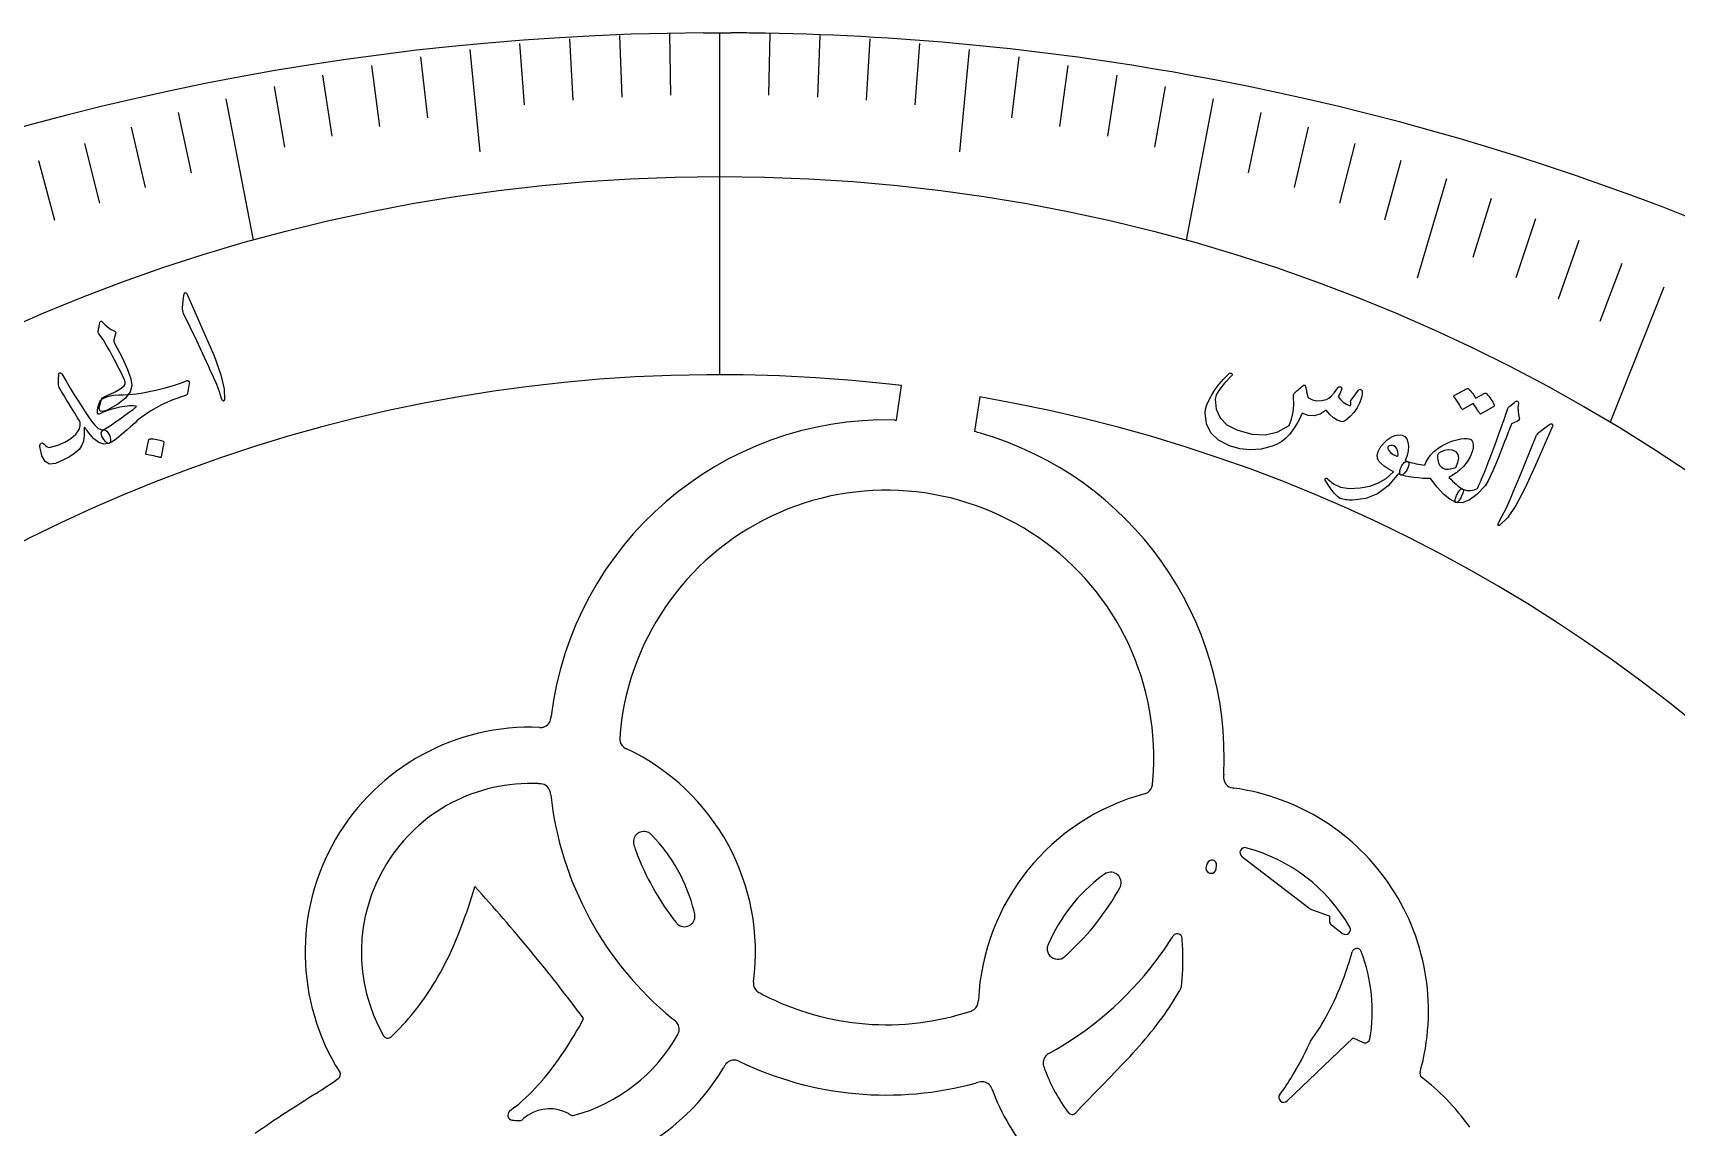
# Model space of a CAD drawing. Header units: millimetres. Extents: x -135 to 135, y -135 to 135.
# Drawn here: x -35.2 to 49.1, y 78.8 to 135 of the extents above; entities that cross this region are included whole.
import ezdxf

# ---------------------------------------------------------------- set-up
doc = ezdxf.new("R2010")
doc.units = ezdxf.units.MM
for name, color, linetype in [('CUT_INNER', 6, 'Continuous'), ('CUT_OUTER', 1, 'Continuous'), ('ENGRAVE', 7, 'Continuous'), ('ENGRAVE_FINE', 8, 'Continuous'), ('TEXT', 5, 'Continuous')]:
    doc.layers.add(name, color=color, linetype=linetype)

msp = doc.modelspace()

# ---------------------------------------------------------------- linework, layer by layer
at = {"layer": 'CUT_INNER'}
for points in [[(8.983, 115.129), (9.082, 115.126), (9.093, 115.238), (9.334, 116.895)], [(13.342, 116.313), (13.101, 114.656), (13.077, 114.534)], [(26.787, 92.732), (30.3, 90.044)], [(25.009, 92.373), (24.953, 92.206)], [(25.105, 91.891), (25.141, 91.878)], [(25.473, 92.085), (25.494, 92.264)], [(-12.887, 90.128), (-12.554, 91.174), (-12.553, 91.18)], [(30.368, 90.008), (31.273, 89.684), (31.279, 89.682)], [(31.279, 89.682), (31.279, 89.676), (31.285, 89.409)], [(23.733, 88.434), (23.723, 88.537)], [(31.383, 89.216), (31.957, 88.777)], [(23.69, 86.048), (23.732, 86.44)], [(23.094, 85.017), (23.578, 85.799), (23.586, 85.814), (23.662, 85.957)], [(29.108, 80.179), (32.491, 83.42), (32.496, 83.424)], [(30.31, 83.249), (30.295, 83.224), (30.283, 83.198), (30.257, 83.131)], [(32.496, 83.424), (32.501, 83.422), (33.004, 83.186)], [(-10.478, 79.87), (-10.768, 79.645)], [(-7.743, 79.527), (-7.656, 79.474)]]:
    msp.add_lwpolyline(points, dxfattribs=at)
for centre, radius, start, end in [((0, 0), 130.668, 187.73465, 65.43371), ((0, 38.577), 78.873, 83.67234, 167.64641), ((2.959, 64.535), 52.747, 83.0586, 83.7595), ((0.001, 38.578), 78.872, 358.67428, 80.26189), ((8.557, 97.808), 17.326, 88.5904, 172.9654), ((9.722, 101.917), 13.056, 73.70977, 75.10665), ((8.557, 97.808), 17.326, 357.18417, 73.82474), ((8.557, 97.808), 13.717, 355.09505, 175.83377), ((-9.187, 99.891), 0.54, 286.03769, 352.60804), ((-10.832, 100.139), 2.203, 351.72841, 354.56749), ((-9.71, 87.812), 11.55, 87.54979, 212.16952), ((-9.191, 99.914), 0.563, 267.44651, 285.77618), ((-4.561, 98.766), 0.563, 176.03814, 194.44465), ((-4.584, 98.763), 0.541, 194.71168, 244.30541), ((-4.335, 99.235), 1.075, 243.26965, 246.09216), ((-9.71, 87.812), 11.55, 352.4831, 64.68319), ((28.057, 96.764), 2.203, 174.97347, 179.94036), ((-9.71, 87.812), 8.663, 87.21424, 209.64776), ((-9.352, 94.35), 2.115, 84.95714, 88.30275), ((-9.209, 95.919), 0.54, 10.39187, 85.38367), ((21.664, 96.466), 0.541, 303.69605, 353.28979), ((15.34, 97.184), 6.905, 353.50926, 355.44657), ((26.394, 96.778), 0.54, 181.24658, 261.91379), ((26.477, 97.229), 0.998, 260.82934, 263.63474), ((24.811, 84.792), 11.551, 344.24924, 82.26121), ((-10.016, 95.793), 1.356, 4.50244, 9.47215), ((8.557, 97.808), 17.326, 186.32481, 230.6216), ((24.81, 84.791), 11.55, 105.10812, 177.18333), ((21.654, 96.487), 0.563, 285.02414, 303.42904), ((-3.886, 93.474), 0.54, 89.63978, 198.6676), ((-3.886, 93.474), 0.54, 61.87963, 89.62796), ((-3.899, 93.454), 0.563, 43.85393, 61.64322), ((-9.709, 87.812), 8.662, 14.08839, 44.14406), ((5.083, 96.54), 10.018, 198.86404, 200.54011), ((8.55, 97.805), 13.709, 200.4049, 218.16422), ((26.939, 92.931), 0.25, 75.58594, 232.58743), ((24.811, 84.792), 8.662, 29.82547, 75.35791), ((20.058, 91.379), 0.54, 349.34597, 124.82496), ((25.189, 92.126), 0.25, 161.36849, 250.3125), ((25.246, 92.293), 0.25, 353.41488, 161.36849), ((25.225, 92.114), 0.25, 250.3125, 267.49623), ((25.225, 92.114), 0.25, 267.49623, 353.41488), ((-79.137, 30.629), 89.999, 36.69445, 42.28259), ((24.811, 84.791), 8.663, 126.58954, 156.78874), ((8.565, 97.801), 13.707, 312.90423, 330.78075), ((21.115, 89.834), 2.412, 124.47851, 127.51622), ((20.036, 91.386), 0.563, 330.72586, 349.09063), ((-35.386, 97.598), 23.706, 336.4639, 341.63329), ((-1.801, 89.664), 0.54, 236.18384, 12.35022), ((-4.873, 88.993), 3.684, 12.32511, 14.57376), ((30.452, 90.243), 0.25, 232.58743, 250.3125), ((31.535, 89.415), 0.25, 181.36028, 232.58743), ((-1.786, 89.683), 0.563, 218.22936, 235.93814), ((8.676, 97.722), 17.18, 322.71902, 328.10619), ((23.474, 88.513), 0.25, 130.89977, 148.00781), ((23.474, 88.513), 0.25, 5.44075, 130.89977), ((32.109, 88.976), 0.25, 232.58743, 29.88281), ((-28.678, 94.686), 16.394, 329.34469, 336.43315), ((17.344, 87.989), 0.54, 175.66288, 267.32955), ((17.366, 87.985), 0.562, 156.91766, 175.4303), ((12.006, 94.051), 8.616, 311.35194, 313.11915), ((9.156, 87.446), 14.61, 356.05409, 3.87966), ((16.464, 92.259), 16.583, 339.34731, 344.50008), ((32.683, 87.757), 0.25, 20.74219, 163.63521), ((24.815, 84.792), 8.659, 350.55706, 20.6526), ((8.56, 97.806), 17.322, 298.71348, 322.7323), ((17.343, 87.99), 0.541, 267.35455, 311.0943), ((-26.317, 93.308), 13.66, 321.14984, 329.26736), ((2.3, 86.227), 0.563, 172.52372, 190.92904), ((2.277, 86.226), 0.541, 191.19605, 240.78979), ((23.441, 86.074), 0.25, 332.15156, 353.94562), ((18.438, 91.415), 14.438, 332.11524, 339.71939), ((5.945, 92.851), 8.113, 241.01376, 242.8103), ((8.557, 97.807), 13.716, 242.56666, 288.45157), ((12.73, 85.311), 0.541, 307.21168, 356.80541), ((11.699, 85.394), 1.575, 355.87573, 358.71689), ((-25.569, 92.685), 12.687, 313.44949, 321.22444), ((-26.231, 94.709), 21.84, 326.65725, 331.85876), ((-5.106, 80.958), 4.369, 49.4633, 52.31645), ((12.719, 85.331), 0.563, 288.53814, 306.94465), ((8.591, 94.697), 17.437, 320.14815, 326.2775), ((21.654, 89.681), 10.784, 323.3859, 332.26799), ((-17.022, 83.651), 0.25, 209.88281, 315.16108), ((-9.709, 87.81), 8.661, 285.04603, 330.87337), ((-2.612, 83.863), 0.54, 349.34166, 50.25854), ((-2.634, 83.87), 0.563, 330.72593, 349.07877), ((-0.496, 102.304), 29.288, 316.45677, 320.1161), ((-20.043, 90.648), 14.438, 319.01653, 326.62068), ((17.15, 82.118), 0.563, 118.38484, 136.8952), ((18.01, 88.532), 13.385, 328.10558, 336.20153), ((33.11, 83.412), 0.25, 244.82191, 350.50781), ((-9.709, 87.811), 11.55, 293.79043, 329.05833), ((21.928, 69.114), 25.199, 149.20779, 149.58338), ((0.746, 81.74), 0.54, 82.83457, 149.40491), ((0.741, 81.717), 0.563, 64.24231, 82.57304), ((8.557, 97.807), 17.325, 244.08472, 285.46609), ((17.135, 82.135), 0.54, 137.16041, 198.61167), ((23.454, 84.287), 7.215, 198.78706, 201.21246), ((-60.4, 159.233), 111.928, 315.49706, 316.45812), ((-38.997, 109.478), 34.213, 302.3347, 304.62154), ((-19.699, 81.529), 0.25, 304.26628, 31.99219), ((-18.181, 89.058), 11.99, 309.97883, 318.92092), ((14.046, 78.289), 2.951, 104.26953, 107.11427), ((13.459, 80.628), 0.54, 38.53769, 105.10804), ((13.439, 80.615), 0.563, 19.94753, 38.27619), ((24.804, 84.788), 8.656, 201.07362, 216.94079), ((19.837, 87.183), 11.123, 323.12359, 329.03343), ((36.168, 81.588), 0.25, 164.18447, 230.98614), ((29.443, 72.685), 10.908, 44.04295, 52.97471), ((148.21, -184.021), 313.907, 122.55302, 122.89531), ((24.806, 84.788), 11.545, 200.16979, 220.77856), ((63.353, 37.572), 61.613, 135.47321, 137.03437), ((28.935, 80.36), 0.25, 143.57736, 313.77413), ((28.476, 71.719), 12.275, 35.43162, 44.15004), ((-0.429, 45.817), 40.194, 122.92375, 125.58785), ((-10.615, 79.447), 0.25, 127.71283, 264.02344), ((-8.836, 77.915), 1.825, 122.74092, 133.89763), ((-8.719, 77.753), 2.025, 61.1734, 123.0484), ((-7.526, 79.687), 0.25, 238.53436, 285.11719), ((18.086, 79.736), 0.25, 216.91406, 316.68988), ((-9.756, 87.3), 8.149, 263.76035, 266.27632), ((-10.268, 79.417), 0.25, 266.13281, 311.65936)]:
    msp.add_arc(centre, radius, start, end, dxfattribs=at)
at = {"layer": 'CUT_OUTER'}
msp.add_lwpolyline([(-0.829, 134.998), (-0.592, 134.998), (-0.001, 135), (0.592, 134.998)], dxfattribs=at)
for centre, radius, start, end in [((0, 0), 135, 90.35189, 139.9222), ((0.385, 40.698), 94.3, 89.22752, 89.87417), ((0, 0), 135, 79.80501, 89.2972), ((0, 0), 135, 187.7347, 79.80501)]:
    msp.add_arc(centre, radius, start, end, dxfattribs=at)
at = {"layer": 'ENGRAVE'}
for points in [[(0, 135), (0, 117.45)], [(-25.322, 131.616), (-23.925, 124.355)], [(25.322, 131.616), (23.925, 124.355)], [(48.433, 121.954), (45.679, 115.021)]]:
    msp.add_lwpolyline(points, dxfattribs=at)
msp.add_circle((0, 38.577), 89.052, dxfattribs=at)
at = {"layer": 'ENGRAVE_FINE'}
for points in [[(-2.571, 134.966), (-2.51, 131.807)], [(2.571, 134.966), (2.51, 131.807)], [(-12.806, 134.146), (-12.305, 128.901)], [(-10.259, 134.453), (-10.018, 131.301)], [(-7.702, 134.692), (-7.522, 131.537)], [(-5.139, 134.863), (-5.018, 131.706)], [(5.139, 134.863), (5.018, 131.706)], [(7.702, 134.692), (7.522, 131.537)], [(10.259, 134.453), (10.018, 131.301)], [(12.806, 134.146), (12.305, 128.901)], [(-17.863, 133.331), (-17.443, 130.195)], [(-15.341, 133.772), (-14.981, 130.63)], [(15.341, 133.772), (14.981, 130.63)], [(17.863, 133.331), (17.443, 130.195)], [(-20.368, 132.824), (-19.889, 129.696)], [(20.368, 132.824), (19.889, 129.696)], [(-22.856, 132.252), (-22.316, 129.132)], [(22.856, 132.252), (22.316, 129.132)], [(-27.767, 130.916), (-27.109, 127.814)], [(27.767, 130.916), (27.109, 127.814)], [(-30.186, 130.153), (-29.469, 127.063)], [(30.186, 130.153), (29.469, 127.063)], [(-32.579, 129.329), (-31.804, 126.251)], [(32.579, 129.329), (31.804, 126.251)], [(-34.944, 128.446), (-34.109, 125.38)], [(34.944, 128.446), (34.109, 125.38)], [(37.278, 127.503), (35.79, 122.415)], [(39.58, 126.502), (38.629, 123.465)], [(41.848, 125.446), (40.84, 122.424)], [(44.08, 124.334), (43.015, 121.329)], [(46.276, 123.17), (45.153, 120.182)]]:
    msp.add_lwpolyline(points, dxfattribs=at)
at = {"layer": 'TEXT'}
for points in [[(-27.495, 121.416), (-27.463, 121.592), (-27.415, 121.666), (-27.351, 121.638), (-27.272, 121.508), (-26.431, 119.594), (-25.924, 118.416), (-25.584, 117.454), (-25.409, 116.708), (-25.397, 116.18), (-25.41, 116.132), (-25.426, 116.103), (-25.445, 116.093), (-25.468, 116.103), (-25.489, 116.122), (-25.509, 116.149), (-25.528, 116.185), (-25.545, 116.229), (-25.66, 116.579), (-25.797, 116.944), (-25.959, 117.325), (-26.143, 117.722), (-26.189, 117.826), (-26.318, 118.107), (-26.528, 118.564), (-26.822, 119.197), (-27.492, 120.594), (-27.522, 120.67), (-27.541, 120.743), (-27.551, 120.812), (-27.55, 120.879)], [(-30.517, 117.189), (-30.623, 117.41), (-30.738, 117.641), (-30.86, 117.882), (-30.991, 118.134), (-31.132, 118.398), (-31.282, 118.673), (-31.443, 118.96), (-31.614, 119.259), (-31.841, 119.544), (-31.858, 119.586), (-31.869, 119.628), (-31.873, 119.671), (-31.87, 119.715), (-31.866, 119.738), (-31.861, 119.769), (-31.853, 119.807), (-31.843, 119.853), (-31.831, 119.907), (-31.818, 119.97), (-31.804, 120.041), (-31.789, 120.12), (-31.783, 120.147), (-31.772, 120.168), (-31.755, 120.185), (-31.733, 120.197), (-31.712, 120.201), (-31.691, 120.195), (-31.67, 120.18), (-31.65, 120.156), (-31.532, 120.023), (-31.394, 119.903), (-31.235, 119.796), (-31.055, 119.703), (-31.008, 119.675), (-30.981, 119.64), (-30.974, 119.598), (-30.986, 119.547), (-31.071, 119.251), (-31.074, 119.217), (-31.069, 119.177), (-31.054, 119.129), (-31.032, 119.075), (-30.642, 118.334), (-30.367, 117.725), (-30.206, 117.247), (-30.157, 116.9), (-30.24, 116.572), (-30.478, 116.254), (-30.872, 115.945), (-31.42, 115.642), (-31.638, 115.566), (-31.771, 115.59), (-31.818, 115.713), (-31.779, 115.935), (-31.77, 115.966), (-31.76, 115.997), (-31.75, 116.027), (-31.741, 116.056), (-31.733, 116.085), (-31.724, 116.113), (-31.716, 116.14), (-31.708, 116.166), (-31.684, 116.22), (-31.647, 116.267), (-31.598, 116.305), (-31.537, 116.337), (-31.255, 116.461), (-31.011, 116.58), (-30.804, 116.695), (-30.635, 116.806), (-30.546, 116.886), (-30.496, 116.976), (-30.487, 117.077), (-30.517, 117.189)], [(-31.614, 114.625), (-31.546, 114.621), (-31.484, 114.596), (-31.427, 114.551), (-31.374, 114.486), (-31.322, 114.399), (-31.282, 114.312), (-31.255, 114.225), (-31.239, 114.137), (-31.237, 114.057), (-31.25, 113.995), (-31.278, 113.949), (-31.321, 113.919), (-31.578, 113.888), (-31.838, 113.972), (-32.101, 114.17), (-32.367, 114.483), (-32.408, 114.539), (-32.444, 114.588), (-32.474, 114.629), (-32.499, 114.662), (-32.518, 114.689), (-32.532, 114.707), (-32.54, 114.718), (-32.542, 114.722), (-32.564, 114.74), (-32.578, 114.742), (-32.586, 114.726), (-32.586, 114.694), (-32.589, 114.338), (-32.634, 114.04), (-32.722, 113.8), (-32.852, 113.617), (-33.072, 113.423), (-33.348, 113.24), (-33.681, 113.067), (-34.071, 112.903), (-34.364, 112.866), (-34.595, 112.996), (-34.762, 113.294), (-34.865, 113.762), (-34.867, 113.823), (-34.858, 113.873), (-34.838, 113.912), (-34.806, 113.939), (-34.769, 113.952), (-34.731, 113.948), (-34.692, 113.927), (-34.653, 113.888), (-34.568, 113.806), (-34.486, 113.752), (-34.406, 113.726), (-34.328, 113.728), (-33.94, 113.837), (-33.592, 113.986), (-33.283, 114.176), (-33.014, 114.408), (-32.91, 114.537), (-32.84, 114.682), (-32.806, 114.841), (-32.806, 115.016), (-32.84, 115.084), (-32.93, 115.238), (-33.074, 115.478), (-33.275, 115.803), (-33.382, 115.978), (-33.477, 116.136), (-33.562, 116.277), (-33.636, 116.401), (-33.7, 116.507), (-33.753, 116.594), (-33.796, 116.663), (-33.828, 116.712), (-33.87, 116.789), (-33.899, 116.861), (-33.915, 116.927), (-33.918, 116.987), (-33.915, 117.064), (-33.912, 117.137), (-33.908, 117.204), (-33.905, 117.265), (-33.903, 117.322), (-33.901, 117.372), (-33.901, 117.417), (-33.902, 117.456), (-33.899, 117.489), (-33.889, 117.515), (-33.871, 117.534), (-33.845, 117.546), (-33.811, 117.547), (-33.782, 117.54), (-33.758, 117.524), (-33.739, 117.499), (-33.519, 117.12), (-33.307, 116.763), (-33.103, 116.427), (-32.908, 116.113), (-32.72, 115.82), (-32.541, 115.547), (-32.371, 115.296), (-32.21, 115.066), (-32.045, 114.857), (-31.891, 114.714), (-31.747, 114.637), (-31.614, 114.625)], [(32.767, 116.656), (32.795, 116.684), (32.824, 116.701), (32.852, 116.707), (32.88, 116.701), (32.912, 116.683), (32.935, 116.659), (32.95, 116.629), (32.957, 116.594), (32.961, 116.477), (32.942, 116.343), (32.9, 116.19), (32.835, 116.019), (32.702, 115.752), (32.539, 115.512), (32.349, 115.301), (32.131, 115.118), (32.066, 115.079), (32.003, 115.054), (31.941, 115.043), (31.881, 115.047), (31.685, 115.114), (31.493, 115.233), (31.305, 115.404), (31.12, 115.626), (30.812, 115.433), (30.504, 115.344), (30.198, 115.361), (29.891, 115.483), (29.816, 115.32), (29.739, 115.165), (29.66, 115.018), (29.58, 114.879), (29.497, 114.748), (29.412, 114.622), (29.324, 114.503), (29.234, 114.389), (29.051, 114.193), (28.842, 114.026), (28.608, 113.889), (28.349, 113.782), (27.788, 113.64), (27.236, 113.596), (26.694, 113.649), (26.157, 113.799), (25.594, 114.086), (25.198, 114.464), (24.968, 114.934), (24.905, 115.5), (24.932, 115.688), (24.995, 115.9), (25.094, 116.135), (25.23, 116.395), (25.402, 116.671), (25.611, 116.949), (25.855, 117.229), (26.136, 117.51), (26.156, 117.526), (26.178, 117.536), (26.201, 117.539), (26.224, 117.534), (26.246, 117.525), (26.264, 117.512), (26.277, 117.496), (26.286, 117.478), (26.288, 117.454), (26.284, 117.431), (26.273, 117.41), (26.256, 117.389), (25.893, 117.013), (25.634, 116.689), (25.478, 116.421), (25.423, 116.207), (25.471, 115.68), (25.671, 115.241), (26.024, 114.889), (26.531, 114.622), (27.293, 114.407), (27.994, 114.372), (28.637, 114.518), (29.224, 114.848), (29.344, 115.167), (29.421, 115.523), (29.454, 115.916), (29.443, 116.346), (29.438, 116.391), (29.44, 116.429), (29.45, 116.459), (29.467, 116.482), (29.543, 116.554), (29.616, 116.622), (29.684, 116.685), (29.748, 116.743), (29.808, 116.796), (29.863, 116.841), (29.914, 116.88), (29.959, 116.912), (29.983, 116.925), (30.003, 116.925), (30.02, 116.915), (30.034, 116.893), (30.04, 116.878), (30.048, 116.856), (30.057, 116.826), (30.068, 116.789), (30.079, 116.745), (30.091, 116.694), (30.102, 116.636), (30.112, 116.572), (30.136, 116.447), (30.16, 116.353), (30.185, 116.291), (30.211, 116.26), (30.41, 116.162), (30.63, 116.117), (30.871, 116.122), (31.132, 116.179), (31.244, 116.242), (31.379, 116.364), (31.537, 116.545), (31.719, 116.785), (31.736, 116.808), (31.758, 116.824), (31.784, 116.834), (31.815, 116.838), (31.842, 116.837), (31.865, 116.831), (31.886, 116.819), (31.903, 116.802), (31.913, 116.741), (31.887, 116.644), (31.824, 116.511), (31.724, 116.343), (31.845, 116.18), (31.989, 116.046), (32.158, 115.941), (32.351, 115.863), (32.373, 115.922), (32.385, 115.971), (32.387, 116.012), (32.38, 116.044), (32.37, 116.076), (32.368, 116.105), (32.374, 116.13), (32.388, 116.152)], [(-30.813, 116.416), (-30.594, 116.419), (-30.369, 116.431), (-30.139, 116.451), (-29.903, 116.479), (-29.663, 116.515), (-29.418, 116.557), (-29.169, 116.606), (-28.917, 116.661), (-28.432, 116.776), (-28.009, 116.894), (-27.648, 117.016), (-27.347, 117.143), (-27.314, 117.155), (-27.284, 117.156), (-27.258, 117.147), (-27.234, 117.129), (-27.216, 117.103), (-27.204, 117.074), (-27.199, 117.041), (-27.201, 117.005), (-27.292, 116.497), (-27.303, 116.455), (-27.326, 116.422), (-27.36, 116.399), (-27.404, 116.385), (-28.042, 116.171), (-28.632, 115.91), (-29.175, 115.606), (-29.669, 115.259), (-29.696, 115.239), (-29.741, 115.203), (-29.805, 115.149), (-29.887, 115.079), (-29.986, 114.992), (-30.104, 114.887), (-30.24, 114.766), (-30.393, 114.628), (-30.69, 114.364), (-30.943, 114.158), (-31.153, 114.009), (-31.321, 113.919), (-31.372, 113.918), (-31.433, 113.951), (-31.504, 114.019), (-31.586, 114.122), (-31.684, 114.303), (-31.72, 114.448), (-31.694, 114.556), (-31.606, 114.628), (-31.46, 114.707), (-31.258, 114.837), (-30.999, 115.015), (-30.684, 115.243), (-30.525, 115.358), (-30.385, 115.459), (-30.265, 115.545), (-30.165, 115.617), (-30.085, 115.675), (-30.026, 115.718), (-29.988, 115.747), (-29.972, 115.761), (-29.966, 115.768), (-29.96, 115.773), (-29.956, 115.778), (-29.953, 115.782), (-29.949, 115.785), (-29.946, 115.788), (-29.942, 115.79), (-29.938, 115.792), (-29.919, 115.814), (-29.914, 115.829), (-29.924, 115.839), (-29.949, 115.843), (-30.054, 115.85), (-30.163, 115.852), (-30.276, 115.848), (-30.393, 115.838), (-30.513, 115.824), (-30.637, 115.805), (-30.765, 115.781), (-30.897, 115.752), (-31.026, 115.722), (-31.152, 115.689), (-31.275, 115.653), (-31.395, 115.615), (-31.512, 115.574), (-31.624, 115.531), (-31.73, 115.485), (-31.831, 115.436), (-31.86, 115.428), (-31.882, 115.431), (-31.899, 115.444), (-31.909, 115.468), (-31.914, 115.516), (-31.915, 115.565), (-31.912, 115.613), (-31.907, 115.662), (-31.899, 115.712), (-31.889, 115.764), (-31.877, 115.817), (-31.864, 115.873), (-31.831, 115.981), (-31.789, 116.071), (-31.74, 116.142), (-31.683, 116.195), (-31.521, 116.287), (-31.323, 116.355), (-31.086, 116.398), (-30.813, 116.416)], [(39.258, 116.504), (39.273, 116.508), (39.29, 116.507), (39.309, 116.5), (39.33, 116.487), (39.394, 116.42), (39.454, 116.35), (39.51, 116.28), (39.562, 116.207), (39.611, 116.133), (39.655, 116.055), (39.697, 115.974), (39.734, 115.89), (39.739, 115.868), (39.736, 115.849), (39.725, 115.832), (39.707, 115.818), (39.036, 115.436), (39.022, 115.434), (39.007, 115.442), (38.99, 115.46), (38.973, 115.487), (38.963, 115.51), (38.945, 115.543), (38.918, 115.588), (38.883, 115.642), (38.84, 115.708), (38.788, 115.786), (38.727, 115.877), (38.658, 115.979), (38.135, 115.679), (38.114, 115.672), (38.095, 115.678), (38.077, 115.695), (38.06, 115.726), (38.045, 115.752), (38.022, 115.792), (37.989, 115.846), (37.947, 115.914), (37.895, 115.996), (37.831, 116.093), (37.757, 116.205), (37.67, 116.332), (37.664, 116.35), (37.664, 116.364), (37.671, 116.374), (37.685, 116.382), (38.347, 116.749), (38.361, 116.753), (38.378, 116.752), (38.397, 116.745), (38.418, 116.733), (38.474, 116.679), (38.527, 116.623), (38.577, 116.565), (38.622, 116.504), (38.664, 116.441), (38.703, 116.377), (38.739, 116.312), (38.771, 116.245)], [(40.491, 115.804), (40.608, 115.898), (40.701, 115.974), (40.768, 116.03), (40.811, 116.067), (40.84, 116.09), (40.869, 116.101), (40.898, 116.103), (40.925, 116.093), (40.952, 116.073), (40.969, 116.046), (40.976, 116.013), (40.973, 115.972), (40.953, 115.777), (40.954, 115.59), (40.977, 115.413), (41.02, 115.245), (41.029, 115.194), (41.016, 115.148), (40.979, 115.109), (40.92, 115.077), (40.624, 114.936), (40.581, 114.826), (40.538, 114.718), (40.496, 114.611), (40.455, 114.507), (40.416, 114.404), (40.377, 114.303), (40.339, 114.204), (40.302, 114.107), (39.959, 113.21), (39.67, 112.519), (39.44, 112.033), (39.267, 111.753), (38.844, 111.302), (38.454, 111.009), (38.097, 110.876), (37.77, 110.902), (37.763, 110.906), (37.755, 110.909), (37.748, 110.913), (37.74, 110.917), (37.719, 110.983), (37.741, 111.094), (37.807, 111.252), (37.918, 111.457), (37.965, 111.529), (38.014, 111.574), (38.068, 111.591), (38.124, 111.579), (38.333, 111.518), (38.526, 111.504), (38.705, 111.538), (38.869, 111.619), (38.946, 111.779), (39.029, 111.963), (39.119, 112.172), (39.215, 112.406), (39.317, 112.662), (39.425, 112.941), (39.539, 113.242), (39.659, 113.564), (39.779, 113.88), (39.885, 114.165), (39.979, 114.418), (40.059, 114.64), (40.127, 114.829), (40.184, 114.987), (40.23, 115.111), (40.265, 115.203), (40.412, 115.672), (40.432, 115.716), (40.451, 115.752), (40.471, 115.782), (40.491, 115.804)], [(42.474, 114.828), (42.625, 114.924), (42.712, 114.938), (42.735, 114.872), (42.693, 114.725), (41.85, 112.813), (41.325, 111.643), (40.845, 110.742), (40.414, 110.109), (40.033, 109.743), (39.988, 109.72), (39.956, 109.713), (39.936, 109.72), (39.928, 109.743), (39.927, 109.772), (39.934, 109.805), (39.948, 109.843), (39.969, 109.885), (40.149, 110.206), (40.325, 110.555), (40.497, 110.931), (40.665, 111.335), (40.711, 111.44), (40.831, 111.724), (41.025, 112.188), (41.293, 112.832), (41.87, 114.27), (41.906, 114.344), (41.946, 114.407), (41.991, 114.461), (42.041, 114.505)], [(-29.272, 114.12), (-29.266, 114.133), (-29.255, 114.144), (-29.238, 114.153), (-29.216, 114.159), (-29.043, 114.155), (-28.872, 114.133), (-28.705, 114.093), (-28.542, 114.036), (-28.524, 114.024), (-28.512, 114.01), (-28.508, 113.994), (-28.51, 113.975), (-28.64, 113.235), (-28.648, 113.215), (-28.664, 113.205), (-28.688, 113.205), (-28.72, 113.213), (-28.747, 113.221), (-28.79, 113.232), (-28.849, 113.246), (-28.922, 113.263), (-29.013, 113.282), (-29.121, 113.304), (-29.246, 113.328), (-29.389, 113.354), (-29.409, 113.36), (-29.421, 113.369), (-29.426, 113.381), (-29.423, 113.395)], [(34.761, 112.292), (34.288, 111.742), (33.748, 111.348), (33.141, 111.108), (32.467, 111.019), (32.379, 111.019), (32.293, 111.022), (32.21, 111.027), (32.129, 111.036), (32.051, 111.047), (31.977, 111.062), (31.906, 111.081), (31.84, 111.103), (31.691, 111.196), (31.517, 111.375), (31.318, 111.64), (31.091, 111.99), (31.07, 112.035), (31.063, 112.073), (31.069, 112.105), (31.088, 112.129), (31.115, 112.143), (31.143, 112.143), (31.171, 112.129), (31.2, 112.1), (31.484, 111.847), (31.854, 111.687), (32.313, 111.62), (32.863, 111.642), (33.348, 111.734), (33.791, 111.898), (34.194, 112.135), (34.556, 112.444), (34.562, 112.459), (34.563, 112.472), (34.559, 112.483), (34.552, 112.493), (34.299, 112.63), (34.091, 112.763), (33.929, 112.893), (33.813, 113.021), (33.744, 113.168), (33.733, 113.332), (33.781, 113.514), (33.887, 113.714), (33.904, 113.74), (33.922, 113.765), (33.941, 113.791), (33.961, 113.816), (33.982, 113.842), (34.006, 113.869), (34.031, 113.897), (34.057, 113.927), (34.248, 114.106), (34.441, 114.24), (34.636, 114.326), (34.835, 114.365), (35.014, 114.354), (35.153, 114.288), (35.252, 114.168), (35.31, 113.995), (35.331, 113.781), (35.315, 113.552), (35.262, 113.307), (35.172, 113.046), (35.187, 113.039), (35.202, 113.033), (35.217, 113.028), (35.231, 113.023), (35.245, 113.018), (35.26, 113.013), (35.275, 113.007), (35.29, 113), (35.336, 112.965), (35.36, 112.913), (35.362, 112.844), (35.343, 112.759), (35.309, 112.671), (35.267, 112.585), (35.216, 112.503), (35.156, 112.424), (35.095, 112.359), (35.042, 112.316), (34.997, 112.297), (34.959, 112.302), (34.816, 112.369), (34.808, 112.356), (34.797, 112.338), (34.781, 112.317), (34.761, 112.292)], [(34.801, 113.324), (34.786, 113.502), (34.744, 113.642), (34.675, 113.745), (34.579, 113.81), (34.51, 113.822), (34.443, 113.821), (34.378, 113.808), (34.315, 113.781), (34.291, 113.763), (34.277, 113.738), (34.274, 113.706), (34.281, 113.666), (34.328, 113.56), (34.421, 113.46), (34.558, 113.365), (34.742, 113.276), (34.762, 113.271), (34.779, 113.278), (34.792, 113.295), (34.801, 113.324)], [(38.529, 114.132), (38.54, 114.126), (38.55, 114.12), (38.558, 114.114), (38.566, 114.109), (38.572, 114.102), (38.578, 114.096), (38.585, 114.089), (38.591, 114.081), (38.64, 113.97), (38.66, 113.843), (38.652, 113.701), (38.615, 113.544), (38.499, 113.246), (38.346, 112.978), (38.156, 112.74), (37.931, 112.53), (37.873, 112.484), (37.813, 112.438), (37.751, 112.394), (37.687, 112.35), (37.621, 112.307), (37.553, 112.265), (37.484, 112.225), (37.413, 112.184), (37.507, 112.087), (37.6, 111.995), (37.691, 111.909), (37.78, 111.829), (37.868, 111.756), (37.954, 111.69), (38.04, 111.631), (38.124, 111.579), (38.151, 111.55), (38.159, 111.501), (38.147, 111.433), (38.115, 111.344), (38.017, 111.13), (37.927, 110.985), (37.844, 110.909), (37.77, 110.902), (37.454, 111.068), (37.131, 111.327), (36.8, 111.678), (36.459, 112.121), (36.272, 112.124), (36.067, 112.135), (35.844, 112.154), (35.604, 112.181), (35.366, 112.213), (35.178, 112.244), (35.04, 112.275), (34.951, 112.305), (34.914, 112.336), (34.892, 112.385), (34.886, 112.452), (34.895, 112.538), (34.906, 112.585), (34.919, 112.63), (34.936, 112.674), (34.956, 112.716), (34.979, 112.757), (35.003, 112.798), (35.028, 112.837), (35.055, 112.876), (35.114, 112.943), (35.172, 112.986), (35.226, 113.003), (35.279, 112.996), (35.397, 112.964), (35.513, 112.935), (35.627, 112.909), (35.738, 112.885), (35.849, 112.863), (35.959, 112.843), (36.069, 112.825), (36.179, 112.808), (36.248, 112.986), (36.345, 113.159), (36.471, 113.327), (36.624, 113.489), (36.766, 113.61), (36.917, 113.721), (37.077, 113.821), (37.246, 113.911), (37.425, 113.99), (37.615, 114.058), (37.816, 114.113), (38.028, 114.157), (38.186, 114.177), (38.322, 114.18), (38.437, 114.165), (38.529, 114.132)], [(37.776, 113.504), (37.592, 113.585), (37.387, 113.602), (37.162, 113.557), (36.917, 113.448), (36.861, 113.4), (36.829, 113.322), (36.821, 113.212), (36.836, 113.072), (36.876, 112.928), (36.935, 112.81), (37.013, 112.718), (37.109, 112.651), (37.232, 112.613), (37.381, 112.608), (37.556, 112.635), (37.758, 112.695), (37.876, 112.954), (37.919, 113.175), (37.885, 113.359), (37.776, 113.504)]]:
    msp.add_lwpolyline(points, close=True, dxfattribs=at)

doc.saveas('drawing.dxf')
